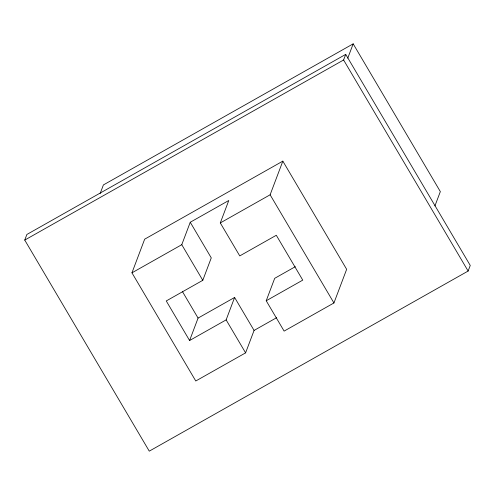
<?xml version="1.0" encoding="UTF-8"?>
<svg xmlns="http://www.w3.org/2000/svg" width="495" height="495" viewBox="0 0 495 495"><rect width="100%" height="100%" fill="white"/><g stroke="black" fill="none" stroke-linecap="round" stroke-linejoin="round"><path stroke-width="0.74" d="M24.75 240.081L26.872 234.469L345.727 54.37L470.25 265.444L468.128 271.05L149.273 451.149L24.75 240.081L343.604 59.982L345.727 54.37M100.151 193.533L103.406 184.926L353.176 43.851L440.34 191.602L434.919 205.945M276.656 317.672L254.071 330.431L245.594 352.867L195.772 380.995L131.955 272.825L144.67 239.172L282.837 161.135L346.655 269.311L333.939 302.965L284.118 331.106L266.217 300.762L274.694 278.326L295.292 266.694M131.955 272.825L181.77 244.691L190.247 222.255L228.777 200.494L220.3 222.929L239.759 255.909L276.297 235.274L302.754 280.127L266.217 300.762M254.071 330.431L234.611 297.452L226.135 319.888L189.597 340.523L166.252 300.948L202.789 280.312L211.266 257.876L190.247 222.255M189.597 340.523L198.074 318.087L234.611 297.452M220.3 222.929L270.122 194.789L282.837 161.135M347.75 58.2L353.176 43.851M343.604 59.982L468.128 271.05M270.122 194.789L333.939 302.965M181.77 244.691L202.789 280.312M226.135 319.888L245.594 352.867M182.513 291.704L198.074 318.087"/></g></svg>
